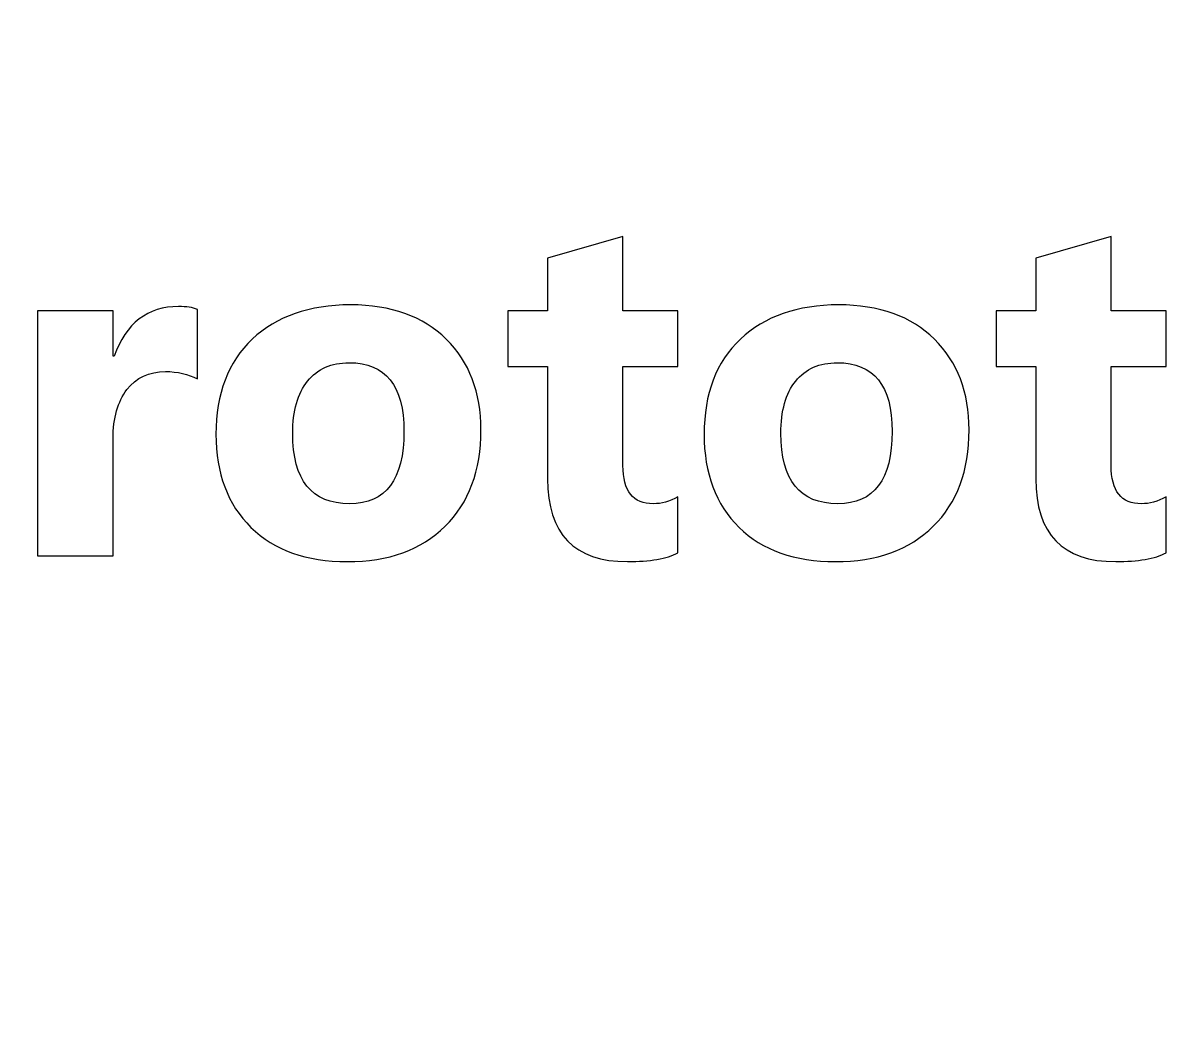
# Model space of a CAD drawing. Header units: centimetres. Extents: x -201 to 63, y -83 to 73.
# Drawn here: x -78.684 to -75.871, y -42.103 to -39.658 of the extents above; entities that cross this region are included whole.
import ezdxf

# ---------------------------------------------------------------- set-up
doc = ezdxf.new("R2010")
doc.units = ezdxf.units.CM
doc.header["$MEASUREMENT"] = 0
doc.layers.add('Layer 1', color=7, linetype='Continuous')

msp = doc.modelspace()

# ---------------------------------------------------------------- linework, layer by layer
at = {"layer": 'Layer 1', "color": 4, "lineweight": 53}
for points in [[(-81.7, -52.3), (-81.7, -52.3), (-81.7, -37.7), (-81.7, -37.7), (-81.7, -37.7), (-81.7, -36.95441), (-81.09559, -36.35), (-80.35, -36.35), (-80.35, -36.35), (-80.35, -36.35), (-69.65, -36.35), (-69.65, -36.35), (-69.65, -36.35), (-68.90441, -36.35), (-68.3, -36.95441), (-68.3, -37.7), (-68.3, -37.7), (-68.3, -37.7), (-68.3, -52.3), (-68.3, -52.3), (-68.3, -52.3), (-68.3, -53.04559), (-68.90441, -53.65), (-69.65, -53.65), (-69.65, -53.65), (-69.65, -53.65), (-80.35, -53.65), (-80.35, -53.65), (-80.35, -53.65), (-81.09559, -53.65), (-81.7, -53.04559), (-81.7, -52.3)], [(-81.5, -52.3), (-81.5, -52.3), (-81.5, -37.7), (-81.5, -37.7), (-81.5, -37.7), (-81.5, -37.06487), (-80.98513, -36.55), (-80.35, -36.55), (-80.35, -36.55), (-80.35, -36.55), (-69.65, -36.55), (-69.65, -36.55), (-69.65, -36.55), (-69.01487, -36.55), (-68.5, -37.06487), (-68.5, -37.7), (-68.5, -37.7), (-68.5, -37.7), (-68.5, -52.3), (-68.5, -52.3), (-68.5, -52.3), (-68.5, -52.93513), (-69.01487, -53.45), (-69.65, -53.45), (-69.65, -53.45), (-69.65, -53.45), (-80.35, -53.45), (-80.35, -53.45), (-80.35, -53.45), (-80.98513, -53.45), (-81.5, -52.93513), (-81.5, -52.3)]]:
    msp.add_open_spline(points, degree=3, knots=[0, 0, 0, 0, 0.1111111, 0.1111111, 0.1111111, 0.1111111, 0.2222222, 0.2222222, 0.2222222, 0.2222222, 0.3333333, 0.3333333, 0.3333333, 0.3333333, 0.4444444, 0.4444444, 0.4444444, 0.4444444, 0.5555556, 0.5555556, 0.5555556, 0.5555556, 0.6666667, 0.6666667, 0.6666667, 0.6666667, 0.7777778, 0.7777778, 0.7777778, 0.7777778, 1, 1, 1, 1], dxfattribs=at)
at = {"layer": 'Layer 1', "color": 253, "lineweight": 53}
msp.add_open_spline([(-81.15, -52.3), (-81.15, -52.3), (-81.15, -37.7), (-81.15, -37.7), (-81.15, -37.7), (-81.15, -37.25817), (-80.79183, -36.9), (-80.35, -36.9), (-80.35, -36.9), (-80.35, -36.9), (-69.65, -36.9), (-69.65, -36.9), (-69.65, -36.9), (-69.20817, -36.9), (-68.85, -37.25817), (-68.85, -37.7), (-68.85, -37.7), (-68.85, -37.7), (-68.85, -52.3), (-68.85, -52.3), (-68.85, -52.3), (-68.85, -52.74183), (-69.20817, -53.1), (-69.65, -53.1), (-69.65, -53.1), (-69.65, -53.1), (-80.35, -53.1), (-80.35, -53.1), (-80.35, -53.1), (-80.79183, -53.1), (-81.15, -52.74183), (-81.15, -52.3)], degree=3, knots=[0, 0, 0, 0, 0.1111111, 0.1111111, 0.1111111, 0.1111111, 0.2222222, 0.2222222, 0.2222222, 0.2222222, 0.3333333, 0.3333333, 0.3333333, 0.3333333, 0.4444444, 0.4444444, 0.4444444, 0.4444444, 0.5555556, 0.5555556, 0.5555556, 0.5555556, 0.6666667, 0.6666667, 0.6666667, 0.6666667, 0.7777778, 0.7777778, 0.7777778, 0.7777778, 1, 1, 1, 1], dxfattribs=at)
at = {"layer": 'Layer 1', "lineweight": 100}
msp.add_open_spline([(-80.85, -52.3), (-80.85, -52.3), (-80.85, -37.7), (-80.85, -37.7), (-80.85, -37.7), (-80.85, -37.42386), (-80.62614, -37.2), (-80.35, -37.2), (-80.35, -37.2), (-80.35, -37.2), (-69.65, -37.2), (-69.65, -37.2), (-69.65, -37.2), (-69.37386, -37.2), (-69.15, -37.42386), (-69.15, -37.7), (-69.15, -37.7), (-69.15, -37.7), (-69.15, -52.3), (-69.15, -52.3), (-69.15, -52.3), (-69.15, -52.57614), (-69.37386, -52.8), (-69.65, -52.8), (-69.65, -52.8), (-69.65, -52.8), (-80.35, -52.8), (-80.35, -52.8), (-80.35, -52.8), (-80.62614, -52.8), (-80.85, -52.57614), (-80.85, -52.3)], degree=3, knots=[0, 0, 0, 0, 0.1111111, 0.1111111, 0.1111111, 0.1111111, 0.2222222, 0.2222222, 0.2222222, 0.2222222, 0.3333333, 0.3333333, 0.3333333, 0.3333333, 0.4444444, 0.4444444, 0.4444444, 0.4444444, 0.5555556, 0.5555556, 0.5555556, 0.5555556, 0.6666667, 0.6666667, 0.6666667, 0.6666667, 0.7777778, 0.7777778, 0.7777778, 0.7777778, 1, 1, 1, 1], dxfattribs=at)
at = {"layer": 'Layer 1'}
for points, knots in [([(-77.07936, -40.95594), (-77.10676, -40.97034), (-77.14796, -40.97754), (-77.20296, -40.97754), (-77.20296, -40.97754), (-77.33336, -40.97754), (-77.39876, -40.90974), (-77.39876, -40.77434), (-77.39876, -40.77434), (-77.39876, -40.77434), (-77.39876, -40.49954), (-77.39876, -40.49954), (-77.39876, -40.49954), (-77.39876, -40.49954), (-77.49596, -40.49954), (-77.49596, -40.49954), (-77.49596, -40.49954), (-77.49596, -40.49954), (-77.49596, -40.36294), (-77.49596, -40.36294), (-77.49596, -40.36294), (-77.49596, -40.36294), (-77.39876, -40.36294), (-77.39876, -40.36294), (-77.39876, -40.36294), (-77.39876, -40.36294), (-77.39876, -40.23354), (-77.39876, -40.23354), (-77.39876, -40.23354), (-77.39876, -40.23354), (-77.21416, -40.18074), (-77.21416, -40.18074), (-77.21416, -40.18074), (-77.21416, -40.18074), (-77.21416, -40.36294), (-77.21416, -40.36294), (-77.21416, -40.36294), (-77.21416, -40.36294), (-77.07936, -40.36294), (-77.07936, -40.36294), (-77.07936, -40.36294), (-77.07936, -40.36294), (-77.07936, -40.49954), (-77.07936, -40.49954), (-77.07936, -40.49954), (-77.07936, -40.49954), (-77.21416, -40.49954), (-77.21416, -40.49954), (-77.21416, -40.49954), (-77.21416, -40.49954), (-77.21416, -40.74214), (-77.21416, -40.74214), (-77.21416, -40.74214), (-77.21416, -40.80454), (-77.18936, -40.83574), (-77.13976, -40.83574), (-77.13976, -40.83574), (-77.12016, -40.83574), (-77.09996, -40.83014), (-77.07936, -40.81874), (-77.07936, -40.81874), (-77.07936, -40.81874), (-77.07936, -40.95594), (-77.07936, -40.95594)], [0, 0, 0, 0, 0.0588235, 0.0588235, 0.0588235, 0.0588235, 0.1176471, 0.1176471, 0.1176471, 0.1176471, 0.1764706, 0.1764706, 0.1764706, 0.1764706, 0.2352941, 0.2352941, 0.2352941, 0.2352941, 0.2941176, 0.2941176, 0.2941176, 0.2941176, 0.3529412, 0.3529412, 0.3529412, 0.3529412, 0.4117647, 0.4117647, 0.4117647, 0.4117647, 0.4705882, 0.4705882, 0.4705882, 0.4705882, 0.5294118, 0.5294118, 0.5294118, 0.5294118, 0.5882353, 0.5882353, 0.5882353, 0.5882353, 0.6470588, 0.6470588, 0.6470588, 0.6470588, 0.7058824, 0.7058824, 0.7058824, 0.7058824, 0.7647059, 0.7647059, 0.7647059, 0.7647059, 0.8235294, 0.8235294, 0.8235294, 0.8235294, 0.8823529, 0.8823529, 0.8823529, 0.8823529, 1, 1, 1, 1]), ([(-75.88336, -40.95594), (-75.91076, -40.97034), (-75.95196, -40.97754), (-76.00696, -40.97754), (-76.00696, -40.97754), (-76.13736, -40.97754), (-76.20276, -40.90974), (-76.20276, -40.77434), (-76.20276, -40.77434), (-76.20276, -40.77434), (-76.20276, -40.49954), (-76.20276, -40.49954), (-76.20276, -40.49954), (-76.20276, -40.49954), (-76.29996, -40.49954), (-76.29996, -40.49954), (-76.29996, -40.49954), (-76.29996, -40.49954), (-76.29996, -40.36294), (-76.29996, -40.36294), (-76.29996, -40.36294), (-76.29996, -40.36294), (-76.20276, -40.36294), (-76.20276, -40.36294), (-76.20276, -40.36294), (-76.20276, -40.36294), (-76.20276, -40.23354), (-76.20276, -40.23354), (-76.20276, -40.23354), (-76.20276, -40.23354), (-76.01816, -40.18074), (-76.01816, -40.18074), (-76.01816, -40.18074), (-76.01816, -40.18074), (-76.01816, -40.36294), (-76.01816, -40.36294), (-76.01816, -40.36294), (-76.01816, -40.36294), (-75.88336, -40.36294), (-75.88336, -40.36294), (-75.88336, -40.36294), (-75.88336, -40.36294), (-75.88336, -40.49954), (-75.88336, -40.49954), (-75.88336, -40.49954), (-75.88336, -40.49954), (-76.01816, -40.49954), (-76.01816, -40.49954), (-76.01816, -40.49954), (-76.01816, -40.49954), (-76.01816, -40.74214), (-76.01816, -40.74214), (-76.01816, -40.74214), (-76.01816, -40.80454), (-75.99336, -40.83574), (-75.94376, -40.83574), (-75.94376, -40.83574), (-75.92416, -40.83574), (-75.90396, -40.83014), (-75.88336, -40.81874), (-75.88336, -40.81874), (-75.88336, -40.81874), (-75.88336, -40.95594), (-75.88336, -40.95594)], [0, 0, 0, 0, 0.0588235, 0.0588235, 0.0588235, 0.0588235, 0.1176471, 0.1176471, 0.1176471, 0.1176471, 0.1764706, 0.1764706, 0.1764706, 0.1764706, 0.2352941, 0.2352941, 0.2352941, 0.2352941, 0.2941176, 0.2941176, 0.2941176, 0.2941176, 0.3529412, 0.3529412, 0.3529412, 0.3529412, 0.4117647, 0.4117647, 0.4117647, 0.4117647, 0.4705882, 0.4705882, 0.4705882, 0.4705882, 0.5294118, 0.5294118, 0.5294118, 0.5294118, 0.5882353, 0.5882353, 0.5882353, 0.5882353, 0.6470588, 0.6470588, 0.6470588, 0.6470588, 0.7058824, 0.7058824, 0.7058824, 0.7058824, 0.7647059, 0.7647059, 0.7647059, 0.7647059, 0.8235294, 0.8235294, 0.8235294, 0.8235294, 0.8823529, 0.8823529, 0.8823529, 0.8823529, 1, 1, 1, 1]), ([(-78.25696, -40.52994), (-78.27936, -40.51774), (-78.30536, -40.51174), (-78.33496, -40.51174), (-78.33496, -40.51174), (-78.37516, -40.51174), (-78.40656, -40.52654), (-78.42936, -40.55594), (-78.42936, -40.55594), (-78.45196, -40.58554), (-78.46336, -40.62554), (-78.46336, -40.67634), (-78.46336, -40.67634), (-78.46336, -40.67634), (-78.46336, -40.96294), (-78.46336, -40.96294), (-78.46336, -40.96294), (-78.46336, -40.96294), (-78.64836, -40.96294), (-78.64836, -40.96294), (-78.64836, -40.96294), (-78.64836, -40.96294), (-78.64836, -40.36294), (-78.64836, -40.36294), (-78.64836, -40.36294), (-78.64836, -40.36294), (-78.46336, -40.36294), (-78.46336, -40.36294), (-78.46336, -40.36294), (-78.46336, -40.36294), (-78.46336, -40.47434), (-78.46336, -40.47434), (-78.46336, -40.47434), (-78.46336, -40.47434), (-78.46096, -40.47434), (-78.46096, -40.47434), (-78.46096, -40.47434), (-78.43156, -40.39294), (-78.37896, -40.35234), (-78.30276, -40.35234), (-78.30276, -40.35234), (-78.28316, -40.35234), (-78.26796, -40.35474), (-78.25696, -40.35934), (-78.25696, -40.35934), (-78.25696, -40.35934), (-78.25696, -40.52994), (-78.25696, -40.52994)], [0, 0, 0, 0, 0.0769231, 0.0769231, 0.0769231, 0.0769231, 0.1538462, 0.1538462, 0.1538462, 0.1538462, 0.2307692, 0.2307692, 0.2307692, 0.2307692, 0.3076923, 0.3076923, 0.3076923, 0.3076923, 0.3846154, 0.3846154, 0.3846154, 0.3846154, 0.4615385, 0.4615385, 0.4615385, 0.4615385, 0.5384615, 0.5384615, 0.5384615, 0.5384615, 0.6153846, 0.6153846, 0.6153846, 0.6153846, 0.6923077, 0.6923077, 0.6923077, 0.6923077, 0.7692308, 0.7692308, 0.7692308, 0.7692308, 0.8461538, 0.8461538, 0.8461538, 0.8461538, 1, 1, 1, 1]), ([(-77.88976, -40.97754), (-77.98976, -40.97754), (-78.06836, -40.94954), (-78.12556, -40.89354), (-78.12556, -40.89354), (-78.18276, -40.83754), (-78.21136, -40.76134), (-78.21136, -40.66534), (-78.21136, -40.66534), (-78.21136, -40.56614), (-78.18176, -40.48834), (-78.12236, -40.43234), (-78.12236, -40.43234), (-78.06296, -40.37634), (-77.98256, -40.34834), (-77.88156, -40.34834), (-77.88156, -40.34834), (-77.78196, -40.34834), (-77.70376, -40.37634), (-77.64716, -40.43234), (-77.64716, -40.43234), (-77.59056, -40.48834), (-77.56216, -40.56254), (-77.56216, -40.65474), (-77.56216, -40.65474), (-77.56216, -40.75434), (-77.59136, -40.83314), (-77.64976, -40.89094), (-77.64976, -40.89094), (-77.70816, -40.94874), (-77.78816, -40.97754), (-77.88976, -40.97754)], [0, 0, 0, 0, 0.1111111, 0.1111111, 0.1111111, 0.1111111, 0.2222222, 0.2222222, 0.2222222, 0.2222222, 0.3333333, 0.3333333, 0.3333333, 0.3333333, 0.4444444, 0.4444444, 0.4444444, 0.4444444, 0.5555556, 0.5555556, 0.5555556, 0.5555556, 0.6666667, 0.6666667, 0.6666667, 0.6666667, 0.7777778, 0.7777778, 0.7777778, 0.7777778, 1, 1, 1, 1]), ([(-76.69376, -40.97754), (-76.79376, -40.97754), (-76.87236, -40.94954), (-76.92956, -40.89354), (-76.92956, -40.89354), (-76.98676, -40.83754), (-77.01536, -40.76134), (-77.01536, -40.66534), (-77.01536, -40.66534), (-77.01536, -40.56614), (-76.98576, -40.48834), (-76.92636, -40.43234), (-76.92636, -40.43234), (-76.86696, -40.37634), (-76.78656, -40.34834), (-76.68556, -40.34834), (-76.68556, -40.34834), (-76.58596, -40.34834), (-76.50776, -40.37634), (-76.45116, -40.43234), (-76.45116, -40.43234), (-76.39456, -40.48834), (-76.36616, -40.56254), (-76.36616, -40.65474), (-76.36616, -40.65474), (-76.36616, -40.75434), (-76.39536, -40.83314), (-76.45376, -40.89094), (-76.45376, -40.89094), (-76.51216, -40.94874), (-76.59216, -40.97754), (-76.69376, -40.97754)], [0, 0, 0, 0, 0.1111111, 0.1111111, 0.1111111, 0.1111111, 0.2222222, 0.2222222, 0.2222222, 0.2222222, 0.3333333, 0.3333333, 0.3333333, 0.3333333, 0.4444444, 0.4444444, 0.4444444, 0.4444444, 0.5555556, 0.5555556, 0.5555556, 0.5555556, 0.6666667, 0.6666667, 0.6666667, 0.6666667, 0.7777778, 0.7777778, 0.7777778, 0.7777778, 1, 1, 1, 1]), ([(-77.88496, -40.49014), (-77.92876, -40.49014), (-77.96276, -40.50514), (-77.98696, -40.53514), (-77.98696, -40.53514), (-78.01116, -40.56534), (-78.02336, -40.60794), (-78.02336, -40.66294), (-78.02336, -40.66294), (-78.02336, -40.77814), (-77.97676, -40.83574), (-77.88376, -40.83574), (-77.88376, -40.83574), (-77.79516, -40.83574), (-77.75076, -40.77654), (-77.75076, -40.65834), (-77.75076, -40.65834), (-77.75076, -40.54614), (-77.79556, -40.49014), (-77.88496, -40.49014)], [0, 0, 0, 0, 0.1666667, 0.1666667, 0.1666667, 0.1666667, 0.3333333, 0.3333333, 0.3333333, 0.3333333, 0.5, 0.5, 0.5, 0.5, 0.6666667, 0.6666667, 0.6666667, 0.6666667, 1, 1, 1, 1]), ([(-76.68896, -40.49014), (-76.73276, -40.49014), (-76.76676, -40.50514), (-76.79096, -40.53514), (-76.79096, -40.53514), (-76.81516, -40.56534), (-76.82736, -40.60794), (-76.82736, -40.66294), (-76.82736, -40.66294), (-76.82736, -40.77814), (-76.78076, -40.83574), (-76.68776, -40.83574), (-76.68776, -40.83574), (-76.59916, -40.83574), (-76.55476, -40.77654), (-76.55476, -40.65834), (-76.55476, -40.65834), (-76.55476, -40.54614), (-76.59956, -40.49014), (-76.68896, -40.49014)], [0, 0, 0, 0, 0.1666667, 0.1666667, 0.1666667, 0.1666667, 0.3333333, 0.3333333, 0.3333333, 0.3333333, 0.5, 0.5, 0.5, 0.5, 0.6666667, 0.6666667, 0.6666667, 0.6666667, 1, 1, 1, 1])]:
    msp.add_open_spline(points, degree=3, knots=knots, dxfattribs=at)

doc.saveas('drawing.dxf')
